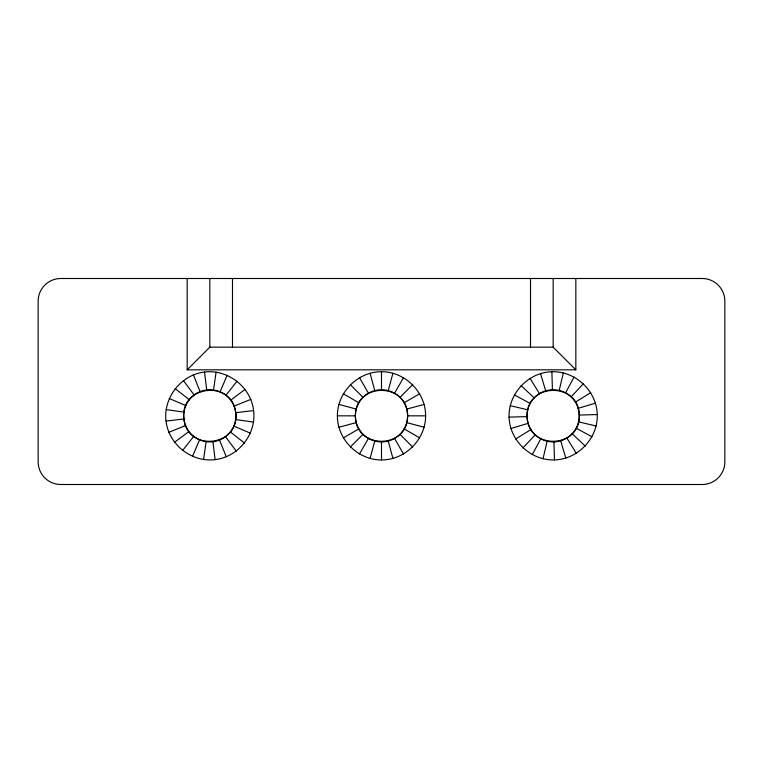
<?xml version="1.0" encoding="UTF-8"?>
<svg xmlns="http://www.w3.org/2000/svg" width="763" height="763" viewBox="0 0 763 763"><rect width="100%" height="100%" fill="white"/><g stroke="black" fill="none" stroke-linecap="round" stroke-linejoin="round"><path stroke-width="1.14" d="M166.038 421.1C163.072 397.685 181.108 374.719 204.56 372.048C227.975 369.082 250.941 387.118 253.612 410.57C256.578 433.985 238.542 456.951 215.09 459.622C191.675 462.588 168.709 444.552 166.038 421.1L183.921 418.954C179.524 385.353 232.028 379.039 235.729 412.716C240.126 446.317 187.622 452.631 183.921 418.954M509.093 417.123C508.253 393.536 528.292 372.296 551.887 371.753C575.474 370.913 596.714 390.952 597.257 414.547C598.097 438.134 578.058 459.374 554.463 459.917C530.876 460.757 509.636 440.718 509.093 417.123L527.09 416.598C527.738 450.475 580.595 448.93 579.26 415.072C578.612 381.195 525.755 382.74 527.09 416.598M337.399 415.835C337.246 392.23 357.895 371.581 381.5 371.734C405.105 371.581 425.754 392.23 425.601 415.835C425.754 439.44 405.105 460.089 381.5 459.936C357.895 460.089 337.246 439.44 337.399 415.835L355.405 415.835C355.062 381.958 407.938 381.958 407.595 415.835C407.938 449.712 355.062 449.712 355.405 415.835M203.578 459.498L206.124 441.663M213.526 390.007L216.072 372.172M543.008 458.754L547.157 441.224M559.193 390.446L563.342 372.916M370.084 458.439L374.747 441.043M388.253 390.627L392.916 373.231M192.495 456.388L199.572 439.831M220.078 391.839L227.155 375.282M532.25 454.653L540.795 438.801M565.555 392.869L574.1 377.017M359.449 454.033L368.453 438.429M394.547 393.241L403.551 377.637M182.586 450.523L193.707 436.36A26.095 26.095 0 0 1 200.106 391.619L193.401 374.9M225.943 395.31L237.064 381.147M522.913 447.919L535.273 434.815A26.095 26.095 0 0 1 545.688 390.837L540.519 373.584M571.077 396.855L583.437 383.751M187.164 278.495L187.164 369.826L209.825 347.165L553.175 347.165L575.836 369.826L575.836 278.495M350.312 447.023L363.045 434.29A26.095 26.095 0 0 0 406.708 422.588L424.104 427.251M399.955 397.38L412.688 384.647M174.536 442.292L188.947 431.486M230.703 400.184L245.114 389.378M515.645 438.992L530.962 429.54M575.388 402.13L590.705 392.678M343.302 437.886L358.906 428.882M404.094 402.788L419.698 393.784M168.89 432.259L185.609 425.554M234.041 406.116L250.76 399.411M510.924 428.491L528.177 423.322M578.173 408.348L595.426 403.179M338.896 427.251L356.292 422.588M406.708 409.082L424.104 404.419M235.729 412.716L253.612 410.57M579.26 415.072L597.257 414.547M187.164 369.826L575.836 369.826M407.595 415.835L425.601 415.835M166.162 409.588L183.997 412.134M200.106 391.619A26.095 26.095 0 0 1 235.653 419.536L253.488 422.082M510.256 405.668L527.786 409.817M545.688 390.837A26.095 26.095 0 0 1 578.564 421.853L596.094 426.002M338.896 404.419L356.292 409.082M169.272 398.505L185.829 405.582M233.821 426.088L250.378 433.165M514.357 394.91L530.209 403.455M576.141 428.215L591.993 436.76M343.302 393.784L358.906 402.788M404.094 428.882L419.698 437.886M175.137 388.596L189.3 399.717M230.35 431.953L244.513 443.074M521.091 385.573L534.195 397.933M572.155 433.737L585.259 446.097M350.312 384.647L363.045 397.38M399.955 434.29L412.688 447.023M183.368 380.546L194.174 394.957M225.476 436.713L236.282 451.124M530.018 378.305L539.47 393.622M566.88 438.048L576.332 453.365M359.449 377.637L368.453 393.241M394.547 438.429L403.551 454.033M219.544 440.051L226.249 456.77M560.662 440.833L565.831 458.086M370.084 373.231L374.747 390.627A26.095 26.095 0 0 0 363.045 434.29M388.253 441.043L392.916 458.439M204.56 372.048L206.706 389.931M212.944 441.739L215.09 459.622M551.887 371.753L552.412 389.75M553.938 441.92L554.463 459.917M553.175 278.495L553.175 347.165M530.514 278.495L530.514 347.165M381.5 371.734L381.5 389.74M381.5 441.93L381.5 459.936M232.486 278.495L232.486 347.165M209.825 278.495L209.825 347.165M578.564 421.853A26.095 26.095 0 0 1 535.273 434.815M374.747 390.627A26.095 26.095 0 0 1 406.708 422.588M235.653 419.536A26.095 26.095 0 0 1 193.707 436.36M702.189 278.495L60.811 278.495A22.661 22.661 0 0 0 38.15 301.156L38.15 461.844A22.661 22.661 0 0 0 60.811 484.505L702.189 484.505A22.661 22.661 0 0 0 724.85 461.844L724.85 301.156A22.661 22.661 0 0 0 702.189 278.495"/></g></svg>
